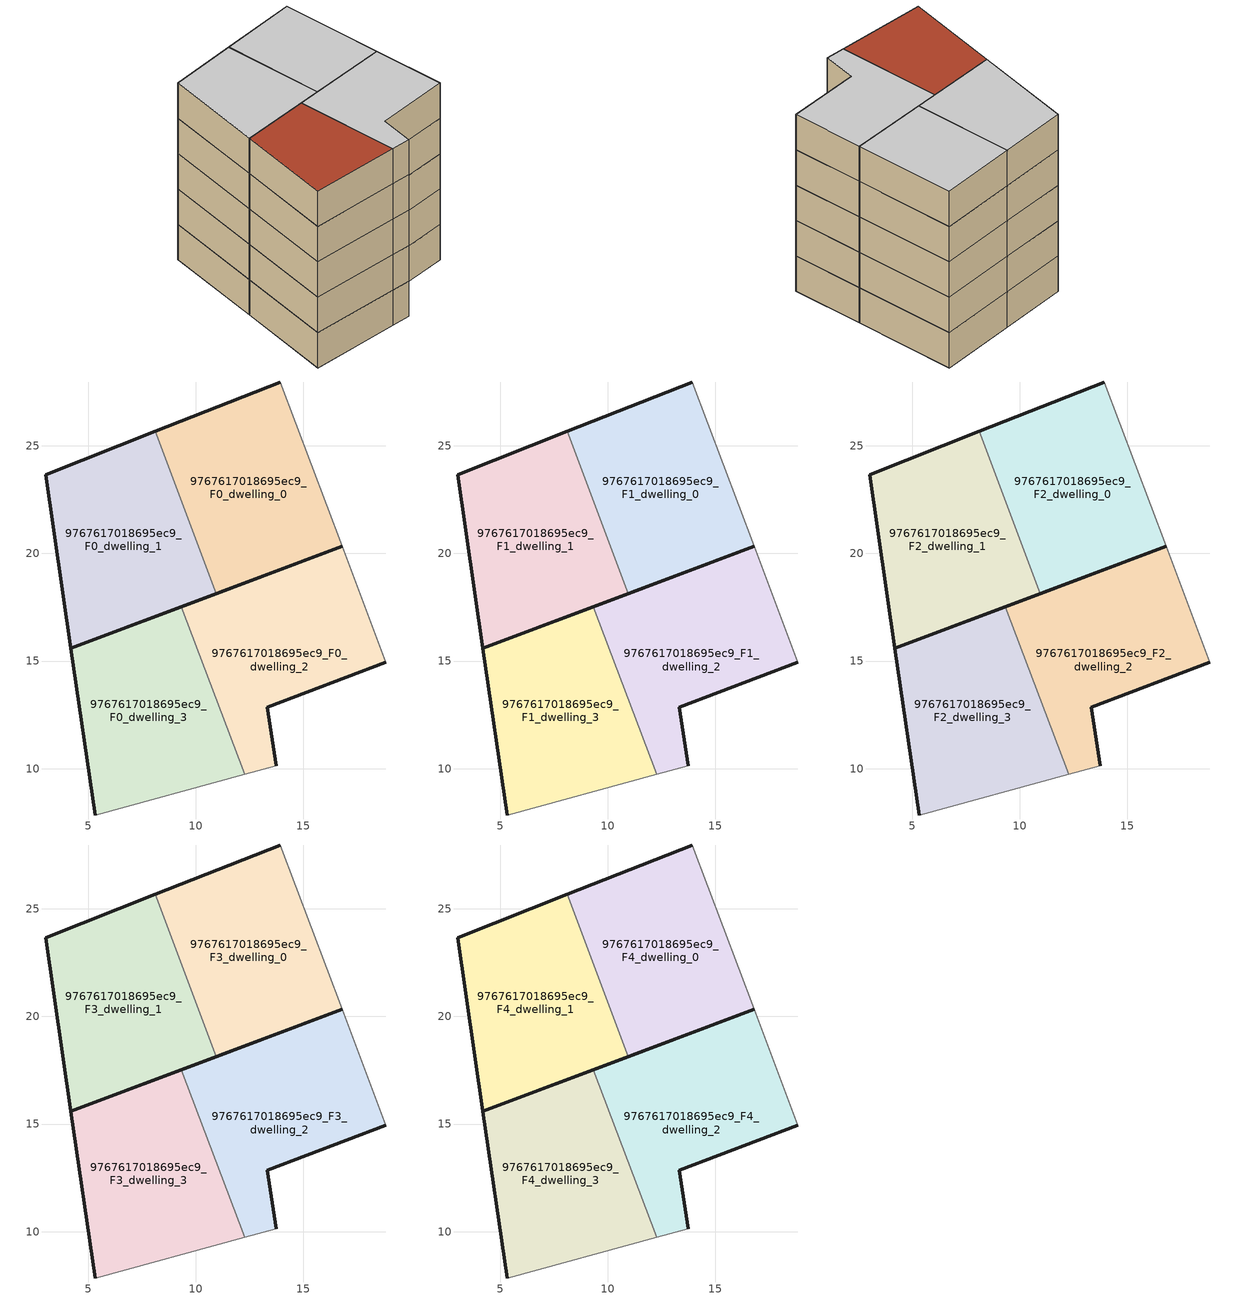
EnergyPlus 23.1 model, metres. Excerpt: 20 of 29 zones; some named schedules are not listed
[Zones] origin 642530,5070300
9767617018695ec9_F0_dwelling_0
 floor ground (EU_floor_Construction): 16.8,20.34 13.93,27.96 8.1,25.67 10.94,18.13 z0
 wall outside (EU_wall_Construction): 16.8,20.34 10.94,18.13 / 8.1,25.67 13.93,27.96 z0:3
 wall to 9767617018695ec9_F0_dwelling_1 (EU_wall_Construction): 10.94,18.13 8.1,25.67 z0:3
 wall adiabatic (EU_wall_Construction): 13.93,27.96 16.8,20.34 z0:3
9767617018695ec9_F0_dwelling_1
 floor ground (EU_floor_Construction): 10.94,18.13 8.1,25.67 3.02,23.66 4.19,15.59 z0
 wall outside (EU_wall_Construction): 10.94,18.13 4.19,15.59 3.02,23.66 8.1,25.67 z0:3
9767617018695ec9_F0_dwelling_2
 floor ground (EU_floor_Construction): 13.72,10.15 13.32,12.85 18.83,14.95 16.8,20.34 9.33,17.52 12.26,9.75 z0
 wall outside (EU_wall_Construction): 9.33,17.52 16.8,20.34 / 18.83,14.95 13.32,12.85 13.72,10.15 z0:3
 wall to 9767617018695ec9_F0_dwelling_3 (EU_wall_Construction): 12.26,9.75 9.33,17.52 z0:3
 wall adiabatic (EU_wall_Construction): 16.8,20.34 18.83,14.95 / 13.72,10.15 12.26,9.75 z0:3
9767617018695ec9_F0_dwelling_3
 floor ground (EU_floor_Construction): 12.26,9.75 9.33,17.52 4.19,15.59 5.32,7.85 z0
 wall outside (EU_wall_Construction): 5.32,7.85 4.19,15.59 9.33,17.52 z0:3
 wall adiabatic (EU_wall_Construction): 12.26,9.75 5.32,7.85 z0:3
9767617018695ec9_F1_dwelling_0
 floor to 9767617018695ec9_F0_dwelling_0 (EU_floor_Construction): 16.8,20.34 13.93,27.96 8.1,25.67 10.94,18.13 z3
 wall outside (EU_wall_Construction): 16.8,20.34 10.94,18.13 / 8.1,25.67 13.93,27.96 z3:6
 wall to 9767617018695ec9_F1_dwelling_1 (EU_wall_Construction): 10.94,18.13 8.1,25.67 z3:6
 wall adiabatic (EU_wall_Construction): 13.93,27.96 16.8,20.34 z3:6
9767617018695ec9_F1_dwelling_1
 floor to 9767617018695ec9_F0_dwelling_1 (EU_floor_Construction): 10.94,18.13 8.1,25.67 3.02,23.66 4.19,15.59 z3
 wall outside (EU_wall_Construction): 10.94,18.13 4.19,15.59 3.02,23.66 8.1,25.67 z3:6
9767617018695ec9_F1_dwelling_2
 floor to 9767617018695ec9_F0_dwelling_2 (EU_floor_Construction): 13.72,10.15 13.32,12.85 18.83,14.95 16.8,20.34 9.33,17.52 12.26,9.75 z3
 wall outside (EU_wall_Construction): 9.33,17.52 16.8,20.34 / 18.83,14.95 13.32,12.85 13.72,10.15 z3:6
 wall to 9767617018695ec9_F1_dwelling_3 (EU_wall_Construction): 12.26,9.75 9.33,17.52 z3:6
 wall adiabatic (EU_wall_Construction): 16.8,20.34 18.83,14.95 / 13.72,10.15 12.26,9.75 z3:6
9767617018695ec9_F1_dwelling_3
 floor to 9767617018695ec9_F0_dwelling_3 (EU_floor_Construction): 12.26,9.75 9.33,17.52 4.19,15.59 5.32,7.85 z3
 wall outside (EU_wall_Construction): 5.32,7.85 4.19,15.59 9.33,17.52 z3:6
 wall adiabatic (EU_wall_Construction): 12.26,9.75 5.32,7.85 z3:6
9767617018695ec9_F2_dwelling_0
 floor to 9767617018695ec9_F1_dwelling_0 (EU_floor_Construction): 16.8,20.34 13.93,27.96 8.1,25.67 10.94,18.13 z6
 wall outside (EU_wall_Construction): 16.8,20.34 10.94,18.13 / 8.1,25.67 13.93,27.96 z6:9
 wall to 9767617018695ec9_F2_dwelling_1 (EU_wall_Construction): 10.94,18.13 8.1,25.67 z6:9
 wall adiabatic (EU_wall_Construction): 13.93,27.96 16.8,20.34 z6:9
9767617018695ec9_F2_dwelling_1
 floor to 9767617018695ec9_F1_dwelling_1 (EU_floor_Construction): 10.94,18.13 8.1,25.67 3.02,23.66 4.19,15.59 z6
 wall outside (EU_wall_Construction): 10.94,18.13 4.19,15.59 3.02,23.66 8.1,25.67 z6:9
9767617018695ec9_F2_dwelling_2
 floor to 9767617018695ec9_F1_dwelling_2 (EU_floor_Construction): 13.72,10.15 13.32,12.85 18.83,14.95 16.8,20.34 9.33,17.52 12.26,9.75 z6
 wall outside (EU_wall_Construction): 9.33,17.52 16.8,20.34 / 18.83,14.95 13.32,12.85 13.72,10.15 z6:9
 wall to 9767617018695ec9_F2_dwelling_3 (EU_wall_Construction): 12.26,9.75 9.33,17.52 z6:9
 wall adiabatic (EU_wall_Construction): 16.8,20.34 18.83,14.95 / 13.72,10.15 12.26,9.75 z6:9
9767617018695ec9_F2_dwelling_3
 floor to 9767617018695ec9_F1_dwelling_3 (EU_floor_Construction): 12.26,9.75 9.33,17.52 4.19,15.59 5.32,7.85 z6
 wall outside (EU_wall_Construction): 5.32,7.85 4.19,15.59 9.33,17.52 z6:9
 wall adiabatic (EU_wall_Construction): 12.26,9.75 5.32,7.85 z6:9
9767617018695ec9_F3_dwelling_0
 floor to 9767617018695ec9_F2_dwelling_0 (EU_floor_Construction): 16.8,20.34 13.93,27.96 8.1,25.67 10.94,18.13 z9
 wall outside (EU_wall_Construction): 16.8,20.34 10.94,18.13 / 8.1,25.67 13.93,27.96 z9:12
 wall to 9767617018695ec9_F3_dwelling_1 (EU_wall_Construction): 10.94,18.13 8.1,25.67 z9:12
 wall adiabatic (EU_wall_Construction): 13.93,27.96 16.8,20.34 z9:12
9767617018695ec9_F3_dwelling_1
 floor to 9767617018695ec9_F2_dwelling_1 (EU_floor_Construction): 10.94,18.13 8.1,25.67 3.02,23.66 4.19,15.59 z9
 wall outside (EU_wall_Construction): 10.94,18.13 4.19,15.59 3.02,23.66 8.1,25.67 z9:12
9767617018695ec9_F3_dwelling_2
 floor to 9767617018695ec9_F2_dwelling_2 (EU_floor_Construction): 13.72,10.15 13.32,12.85 18.83,14.95 16.8,20.34 9.33,17.52 12.26,9.75 z9
 wall outside (EU_wall_Construction): 9.33,17.52 16.8,20.34 / 18.83,14.95 13.32,12.85 13.72,10.15 z9:12
 wall to 9767617018695ec9_F3_dwelling_3 (EU_wall_Construction): 12.26,9.75 9.33,17.52 z9:12
 wall adiabatic (EU_wall_Construction): 16.8,20.34 18.83,14.95 / 13.72,10.15 12.26,9.75 z9:12
9767617018695ec9_F3_dwelling_3
 floor to 9767617018695ec9_F2_dwelling_3 (EU_floor_Construction): 12.26,9.75 9.33,17.52 4.19,15.59 5.32,7.85 z9
 wall outside (EU_wall_Construction): 5.32,7.85 4.19,15.59 9.33,17.52 z9:12
 wall adiabatic (EU_wall_Construction): 12.26,9.75 5.32,7.85 z9:12
9767617018695ec9_F4_dwelling_0
 floor to 9767617018695ec9_F3_dwelling_0 (EU_floor_Construction): 16.8,20.34 13.93,27.96 8.1,25.67 10.94,18.13 z12
 wall outside (EU_wall_Construction): 16.8,20.34 10.94,18.13 / 8.1,25.67 13.93,27.96 z12:15
 wall to 9767617018695ec9_F4_dwelling_1 (EU_wall_Construction): 10.94,18.13 8.1,25.67 z12:15
 wall adiabatic (EU_wall_Construction): 13.93,27.96 16.8,20.34 z12:15
 ceiling to 9767617018695ec9_F5_dwelling_0 (EU_floor_Construction): 13.93,27.96 16.8,20.34 10.94,18.13 8.1,25.67 z15
9767617018695ec9_F4_dwelling_1
 floor to 9767617018695ec9_F3_dwelling_1 (EU_floor_Construction): 10.94,18.13 8.1,25.67 3.02,23.66 4.19,15.59 z12
 wall outside (EU_wall_Construction): 10.94,18.13 4.19,15.59 3.02,23.66 8.1,25.67 z12:15
 ceiling to 9767617018695ec9_F5_dwelling_1 (EU_floor_Construction): 8.1,25.67 10.94,18.13 4.19,15.59 3.02,23.66 z15
9767617018695ec9_F4_dwelling_2
 floor to 9767617018695ec9_F3_dwelling_2 (EU_floor_Construction): 13.72,10.15 13.32,12.85 18.83,14.95 16.8,20.34 9.33,17.52 12.26,9.75 z12
 wall outside (EU_wall_Construction): 9.33,17.52 16.8,20.34 / 18.83,14.95 13.32,12.85 13.72,10.15 z12:15
 wall to 9767617018695ec9_F4_dwelling_3 (EU_wall_Construction): 12.26,9.75 9.33,17.52 z12:15
 wall adiabatic (EU_wall_Construction): 16.8,20.34 18.83,14.95 / 13.72,10.15 12.26,9.75 z12:15
 ceiling to 9767617018695ec9_F5_dwelling_2 (EU_floor_Construction): 16.8,20.34 18.83,14.95 13.32,12.85 13.72,10.15 12.26,9.75 9.33,17.52 z15
9767617018695ec9_F4_dwelling_3
 floor to 9767617018695ec9_F3_dwelling_3 (EU_floor_Construction): 12.26,9.75 9.33,17.52 4.19,15.59 5.32,7.85 z12
 wall outside (EU_wall_Construction): 5.32,7.85 4.19,15.59 9.33,17.52 z12:15
 wall adiabatic (EU_wall_Construction): 12.26,9.75 5.32,7.85 z12:15
 roof outside (EU_roof_Construction): 9.33,17.52 12.26,9.75 5.32,7.85 4.19,15.59 z15
[Building]
EU S2 Campaign: North Axis=0; Terrain=City; Solar Distribution=FullExterior
[Site:Location]
Lyon-Bron: Latitude=45.75; Longitude=5; Time Zone=1; Elevation=198
[SizingPeriod:WeatherFileDays]
AnnualSizingPeriod: Begin Month=1; Begin Day of Month=1; End Month=12; End Day of Month=31; Day of Week for Start Day=Monday; Use Weather File Daylight Saving Period=No; Use Weather File Rain and Snow Indicators=No
[MATERIAL]
EU_InternalMass_Material: Roughness=MediumRough; Thickness=0.1; Conductivity=1; Density=1800; Specific Heat=900; Thermal Absorptance=0.9; Solar Absorptance=0.7; Visible Absorptance=0.7
[MATERIAL:NOMASS] Roughness=MediumRough; Thermal Absorptance=0.9; Solar Absorptance=0.7; Visible Absorptance=0.7
Name | Thermal Resistance
EU_wall_NoMass | 0.776494
EU_roof_NoMass | 0.486893
EU_floor_NoMass | 0.421597
[CONSTRUCTION]
EU_wall_Construction: EU_wall_NoMass
EU_roof_Construction: EU_roof_NoMass
EU_floor_Construction: EU_floor_NoMass
EU_InternalMass_Construction: EU_InternalMass_Material
[ZONE] Type=1; Multiplier=1; Ceiling Height=autocalculate; Floor Area=autocalculate; Part of Total Floor Area=Yes
Name | Volume
9767617018695ec9_F0_dwelling_0; 9767617018695ec9_F1_dwelling_0; 9767617018695ec9_F2_dwelling_0; 9767617018695ec9_F3_dwelling_0; 9767617018695ec9_F4_dwelling_0 | 152.197
9767617018695ec9_F0_dwelling_1; 9767617018695ec9_F1_dwelling_1; 9767617018695ec9_F2_dwelling_1; 9767617018695ec9_F3_dwelling_1; 9767617018695ec9_F4_dwelling_1 | 152.211
9767617018695ec9_F0_dwelling_2; 9767617018695ec9_F1_dwelling_2; 9767617018695ec9_F2_dwelling_2; 9767617018695ec9_F3_dwelling_2; 9767617018695ec9_F4_dwelling_2 | 152.199
9767617018695ec9_F0_dwelling_3; 9767617018695ec9_F1_dwelling_3; 9767617018695ec9_F2_dwelling_3; 9767617018695ec9_F3_dwelling_3; 9767617018695ec9_F4_dwelling_3 | 152.225
[INTERNALMASS] Construction=EU_InternalMass_Construction
Name | Zone or ZoneList | Surface Area
9767617018695ec9_F0_dwelling_0_EU_InternalMass | 9767617018695ec9_F0_dwelling_0 | 50.7337
9767617018695ec9_F0_dwelling_1_EU_InternalMass | 9767617018695ec9_F0_dwelling_1 | 50.7395
9767617018695ec9_F0_dwelling_2_EU_InternalMass | 9767617018695ec9_F0_dwelling_2 | 50.7343
9767617018695ec9_F0_dwelling_3_EU_InternalMass | 9767617018695ec9_F0_dwelling_3 | 50.7408
9767617018695ec9_F1_dwelling_0_EU_InternalMass | 9767617018695ec9_F1_dwelling_0 | 50.7337
9767617018695ec9_F1_dwelling_1_EU_InternalMass | 9767617018695ec9_F1_dwelling_1 | 50.7395
9767617018695ec9_F1_dwelling_2_EU_InternalMass | 9767617018695ec9_F1_dwelling_2 | 50.7343
9767617018695ec9_F1_dwelling_3_EU_InternalMass | 9767617018695ec9_F1_dwelling_3 | 50.7408
9767617018695ec9_F2_dwelling_0_EU_InternalMass | 9767617018695ec9_F2_dwelling_0 | 50.7337
9767617018695ec9_F2_dwelling_1_EU_InternalMass | 9767617018695ec9_F2_dwelling_1 | 50.7395
9767617018695ec9_F2_dwelling_2_EU_InternalMass | 9767617018695ec9_F2_dwelling_2 | 50.7343
9767617018695ec9_F2_dwelling_3_EU_InternalMass | 9767617018695ec9_F2_dwelling_3 | 50.7408
9767617018695ec9_F3_dwelling_0_EU_InternalMass | 9767617018695ec9_F3_dwelling_0 | 50.7337
9767617018695ec9_F3_dwelling_1_EU_InternalMass | 9767617018695ec9_F3_dwelling_1 | 50.7395
9767617018695ec9_F3_dwelling_2_EU_InternalMass | 9767617018695ec9_F3_dwelling_2 | 50.7343
9767617018695ec9_F3_dwelling_3_EU_InternalMass | 9767617018695ec9_F3_dwelling_3 | 50.7408
9767617018695ec9_F4_dwelling_0_EU_InternalMass | 9767617018695ec9_F4_dwelling_0 | 50.7337
9767617018695ec9_F4_dwelling_1_EU_InternalMass | 9767617018695ec9_F4_dwelling_1 | 50.7395
9767617018695ec9_F4_dwelling_2_EU_InternalMass | 9767617018695ec9_F4_dwelling_2 | 50.7343
9767617018695ec9_F4_dwelling_3_EU_InternalMass | 9767617018695ec9_F4_dwelling_3 | 50.7408
[OTHEREQUIPMENT] Fuel Type=Electricity; Design Level Calculation Method=Watts/Area; Power per Zone Floor Area=1; Fraction Latent=0; Fraction Radiant=0; Fraction Lost=0; Carbon Dioxide Generation Rate=0; EndUse Subcategory=EU_Step8_InternalGains
Name | Zone or ZoneList or Space or SpaceList | Schedule
EU_Step8_InternalGain_9767617018695ec9_F0_dwelling_0_f000 | 9767617018695ec9_F0_dwelling_0 | EU_Step8_GainSchedule_9767617018695ec9_F0_dwelling_0_f000
EU_Step8_InternalGain_9767617018695ec9_F0_dwelling_1_f000 | 9767617018695ec9_F0_dwelling_1 | EU_Step8_GainSchedule_9767617018695ec9_F0_dwelling_1_f000
EU_Step8_InternalGain_9767617018695ec9_F0_dwelling_2_f000 | 9767617018695ec9_F0_dwelling_2 | EU_Step8_GainSchedule_9767617018695ec9_F0_dwelling_2_f000
EU_Step8_InternalGain_9767617018695ec9_F0_dwelling_3_f000 | 9767617018695ec9_F0_dwelling_3 | EU_Step8_GainSchedule_9767617018695ec9_F0_dwelling_3_f000
EU_Step8_InternalGain_9767617018695ec9_F1_dwelling_0_f000 | 9767617018695ec9_F1_dwelling_0 | EU_Step8_GainSchedule_9767617018695ec9_F1_dwelling_0_f000
EU_Step8_InternalGain_9767617018695ec9_F1_dwelling_1_f000 | 9767617018695ec9_F1_dwelling_1 | EU_Step8_GainSchedule_9767617018695ec9_F1_dwelling_1_f000
EU_Step8_InternalGain_9767617018695ec9_F1_dwelling_2_f000 | 9767617018695ec9_F1_dwelling_2 | EU_Step8_GainSchedule_9767617018695ec9_F1_dwelling_2_f000
EU_Step8_InternalGain_9767617018695ec9_F1_dwelling_3_f000 | 9767617018695ec9_F1_dwelling_3 | EU_Step8_GainSchedule_9767617018695ec9_F1_dwelling_3_f000
EU_Step8_InternalGain_9767617018695ec9_F2_dwelling_0_f000 | 9767617018695ec9_F2_dwelling_0 | EU_Step8_GainSchedule_9767617018695ec9_F2_dwelling_0_f000
EU_Step8_InternalGain_9767617018695ec9_F2_dwelling_1_f000 | 9767617018695ec9_F2_dwelling_1 | EU_Step8_GainSchedule_9767617018695ec9_F2_dwelling_1_f000
EU_Step8_InternalGain_9767617018695ec9_F2_dwelling_2_f000 | 9767617018695ec9_F2_dwelling_2 | EU_Step8_GainSchedule_9767617018695ec9_F2_dwelling_2_f000
EU_Step8_InternalGain_9767617018695ec9_F2_dwelling_3_f000 | 9767617018695ec9_F2_dwelling_3 | EU_Step8_GainSchedule_9767617018695ec9_F2_dwelling_3_f000
EU_Step8_InternalGain_9767617018695ec9_F3_dwelling_0_f000 | 9767617018695ec9_F3_dwelling_0 | EU_Step8_GainSchedule_9767617018695ec9_F3_dwelling_0_f000
EU_Step8_InternalGain_9767617018695ec9_F3_dwelling_1_f000 | 9767617018695ec9_F3_dwelling_1 | EU_Step8_GainSchedule_9767617018695ec9_F3_dwelling_1_f000
EU_Step8_InternalGain_9767617018695ec9_F3_dwelling_2_f000 | 9767617018695ec9_F3_dwelling_2 | EU_Step8_GainSchedule_9767617018695ec9_F3_dwelling_2_f000
EU_Step8_InternalGain_9767617018695ec9_F3_dwelling_3_f000 | 9767617018695ec9_F3_dwelling_3 | EU_Step8_GainSchedule_9767617018695ec9_F3_dwelling_3_f000
EU_Step8_InternalGain_9767617018695ec9_F4_dwelling_0_f000 | 9767617018695ec9_F4_dwelling_0 | EU_Step8_GainSchedule_9767617018695ec9_F4_dwelling_0_f000
EU_Step8_InternalGain_9767617018695ec9_F4_dwelling_1_f000 | 9767617018695ec9_F4_dwelling_1 | EU_Step8_GainSchedule_9767617018695ec9_F4_dwelling_1_f000
EU_Step8_InternalGain_9767617018695ec9_F4_dwelling_2_f000 | 9767617018695ec9_F4_dwelling_2 | EU_Step8_GainSchedule_9767617018695ec9_F4_dwelling_2_f000
EU_Step8_InternalGain_9767617018695ec9_F4_dwelling_3_f000 | 9767617018695ec9_F4_dwelling_3 | EU_Step8_GainSchedule_9767617018695ec9_F4_dwelling_3_f000
[ZONEVENTILATION:DESIGNFLOWRATE] Schedule=EU_AlwaysOn; Design Flow Rate Calculation Method=AirChanges/Hour; Air Changes per Hour=0.693814; Ventilation Type=Natural; Fan Pressure Rise=0; Fan Total Efficiency=1; Constant Term Coefficient=1; Temperature Term Coefficient=0; Velocity Term Coefficient=0; Velocity Squared Term Coefficient=0; Minimum Indoor Temperature=-100; Maximum Indoor Temperature=100; Delta Temperature=-100; Minimum Outdoor Temperature=-100; Maximum Outdoor Temperature=100; Maximum Wind Speed=40
Name | Zone or ZoneList or Space or SpaceList
EU_ConstantAir_9767617018695ec9_F0_dwelling_0 | 9767617018695ec9_F0_dwelling_0
EU_ConstantAir_9767617018695ec9_F0_dwelling_1 | 9767617018695ec9_F0_dwelling_1
EU_ConstantAir_9767617018695ec9_F0_dwelling_2 | 9767617018695ec9_F0_dwelling_2
EU_ConstantAir_9767617018695ec9_F0_dwelling_3 | 9767617018695ec9_F0_dwelling_3
EU_ConstantAir_9767617018695ec9_F1_dwelling_0 | 9767617018695ec9_F1_dwelling_0
EU_ConstantAir_9767617018695ec9_F1_dwelling_1 | 9767617018695ec9_F1_dwelling_1
EU_ConstantAir_9767617018695ec9_F1_dwelling_2 | 9767617018695ec9_F1_dwelling_2
EU_ConstantAir_9767617018695ec9_F1_dwelling_3 | 9767617018695ec9_F1_dwelling_3
EU_ConstantAir_9767617018695ec9_F2_dwelling_0 | 9767617018695ec9_F2_dwelling_0
EU_ConstantAir_9767617018695ec9_F2_dwelling_1 | 9767617018695ec9_F2_dwelling_1
EU_ConstantAir_9767617018695ec9_F2_dwelling_2 | 9767617018695ec9_F2_dwelling_2
EU_ConstantAir_9767617018695ec9_F2_dwelling_3 | 9767617018695ec9_F2_dwelling_3
EU_ConstantAir_9767617018695ec9_F3_dwelling_0 | 9767617018695ec9_F3_dwelling_0
EU_ConstantAir_9767617018695ec9_F3_dwelling_1 | 9767617018695ec9_F3_dwelling_1
EU_ConstantAir_9767617018695ec9_F3_dwelling_2 | 9767617018695ec9_F3_dwelling_2
EU_ConstantAir_9767617018695ec9_F3_dwelling_3 | 9767617018695ec9_F3_dwelling_3
EU_ConstantAir_9767617018695ec9_F4_dwelling_0 | 9767617018695ec9_F4_dwelling_0
EU_ConstantAir_9767617018695ec9_F4_dwelling_1 | 9767617018695ec9_F4_dwelling_1
EU_ConstantAir_9767617018695ec9_F4_dwelling_2 | 9767617018695ec9_F4_dwelling_2
EU_ConstantAir_9767617018695ec9_F4_dwelling_3 | 9767617018695ec9_F4_dwelling_3
[HVACTEMPLATE:THERMOSTAT] Constant Heating Setpoint=20; Constant Cooling Setpoint=50
EU_HeatOnly_9767617018695ec9_F0_dwelling_0; EU_HeatOnly_9767617018695ec9_F0_dwelling_1; EU_HeatOnly_9767617018695ec9_F0_dwelling_2; EU_HeatOnly_9767617018695ec9_F0_dwelling_3; EU_HeatOnly_9767617018695ec9_F1_dwelling_0; EU_HeatOnly_9767617018695ec9_F1_dwelling_1; EU_HeatOnly_9767617018695ec9_F1_dwelling_2; EU_HeatOnly_9767617018695ec9_F1_dwelling_3; EU_HeatOnly_9767617018695ec9_F2_dwelling_0; EU_HeatOnly_9767617018695ec9_F2_dwelling_1; EU_HeatOnly_9767617018695ec9_F2_dwelling_2; EU_HeatOnly_9767617018695ec9_F2_dwelling_3; EU_HeatOnly_9767617018695ec9_F3_dwelling_0; EU_HeatOnly_9767617018695ec9_F3_dwelling_1; EU_HeatOnly_9767617018695ec9_F3_dwelling_2; EU_HeatOnly_9767617018695ec9_F3_dwelling_3; EU_HeatOnly_9767617018695ec9_F4_dwelling_0; EU_HeatOnly_9767617018695ec9_F4_dwelling_1; EU_HeatOnly_9767617018695ec9_F4_dwelling_2; EU_HeatOnly_9767617018695ec9_F4_dwelling_3; EU_HeatOnly_9767617018695ec9_F5_dwelling_0; EU_HeatOnly_9767617018695ec9_F5_dwelling_1; EU_HeatOnly_9767617018695ec9_F5_dwelling_2; EU_HeatOnly_9767617018695ec9_F6_dwelling_0; EU_HeatOnly_9767617018695ec9_F6_dwelling_1; EU_HeatOnly_9767617018695ec9_F6_dwelling_2; EU_HeatOnly_9767617018695ec9_F7_dwelling_0; EU_HeatOnly_9767617018695ec9_F7_dwelling_1; EU_HeatOnly_9767617018695ec9_F7_dwelling_2
